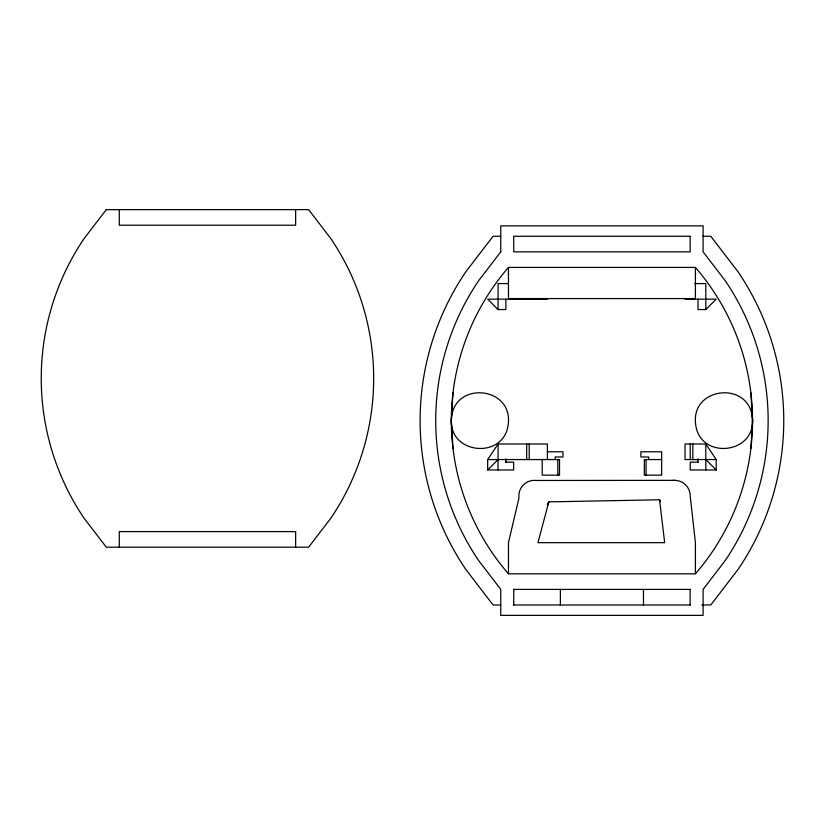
<?xml version="1.0" encoding="UTF-8"?>
<svg xmlns="http://www.w3.org/2000/svg" width="825" height="825" viewBox="0 0 825 825"><rect width="100%" height="100%" fill="white"/><g stroke="black" fill="none" stroke-linecap="round" stroke-linejoin="round"><path stroke-width="1.24" d="M750.884 448.398L752.534 420.626L750.884 392.844M452.987 392.844L451.327 420.626L452.987 448.398M451.502 417.708C454.833 380.892 512.253 386.595 508.324 423.349C505.23 460.082 447.882 454.936 451.471 418.234M752.256 421.42L752.534 420.626M505.859 462.165L513.645 462.165L513.645 469.961L487.678 469.961L487.678 459.566L498.063 443.994L547.408 443.994L547.408 459.566M487.678 469.961L498.063 459.566M698.002 299.166L698.002 309.55L705.798 309.55L716.183 299.166L685.028 299.166M500.816 236.259L493.082 236.259L465.671 272.002A265.207 265.207 0 0 0 465.671 569.24L493.082 604.983L500.816 604.983M703.055 236.259L710.779 236.259L738.2 272.002A265.207 265.207 0 0 1 738.2 569.24L710.779 604.983L701.889 604.983M508.458 267.424L695.413 267.424L695.413 298.578L508.458 298.578L508.458 267.424A233.991 233.991 0 0 0 508.458 573.818L695.413 573.829A233.991 233.991 0 0 0 695.413 267.424M508.375 283.583L498.063 283.583L498.063 309.55L505.859 309.55L505.859 299.166M694.671 283.583L705.798 283.583L705.798 309.55M547.408 299.166L487.678 299.166L498.063 309.55M716.183 459.566L705.798 443.994L685.028 443.994L685.028 459.566L716.183 459.566L716.183 469.961L690.216 469.961L690.216 462.165L698.002 462.165M547.099 451.78L562.98 451.78L562.98 456.978L555.194 456.978L555.194 459.566M487.678 459.566L559.525 459.566L559.525 475.148L542.211 475.148L542.211 459.164M661.65 459.566L644.346 459.566L644.346 475.148L661.65 475.148L661.65 451.78L640.881 451.78L640.881 456.978L648.667 456.978L648.667 459.566M674.819 480.346L536.425 480.47A15.582 15.582 0 0 0 518.977 497.98L508.458 542.664L508.458 573.829M513.449 589.401L690.412 589.401M513.397 604.983L690.463 604.983M705.798 459.566L716.183 469.961M705.798 443.994L705.798 469.961M698.002 458.824L698.002 462.536M695.413 573.829L695.413 542.664L690.216 496.114A15.582 15.582 0 0 0 672.788 480.449M692.814 443.994L692.814 459.566M690.216 443.994L690.216 459.566M690.113 589.401L690.113 604.983M646.078 459.566L646.078 475.148M643.479 589.401L643.479 604.983M560.381 589.401L560.381 604.983M557.793 459.566L557.793 475.148M529.227 443.994L529.227 459.566M526.68 443.994L526.68 459.566M513.748 589.401L513.748 604.983M505.859 458.824L505.859 462.536M498.063 443.994L498.063 469.961M295.639 209.632L295.639 225.215L119.285 225.215L119.285 209.632M295.639 547.192L295.639 531.609L119.285 531.609L119.285 547.192M752.359 417.625C756.68 454.565 698.868 460.494 695.547 423.462C691.474 386.708 748.904 380.799 752.359 417.625M548.821 501.868L537.962 542.675L664.682 542.675L659.546 499.785L548.821 501.868A15.582 15.582 0 0 1 547.387 504.56A15.582 15.582 0 0 0 548.821 501.868M106.301 209.632L84.119 238.538A249.593 249.593 0 0 0 84.119 518.286L106.301 547.192L308.622 547.192L330.794 518.286A249.593 249.593 0 0 0 330.794 238.538L308.622 209.632L106.301 209.632M500.765 251.842L478.593 280.748A249.593 249.593 0 0 0 478.593 560.495L500.765 589.401L500.765 615.368L703.096 615.368L703.096 589.401L725.268 560.495A249.593 249.593 0 0 0 725.268 280.748L703.096 251.842L703.096 225.875L500.765 225.875L500.765 251.842M690.164 236.259L513.697 236.259L513.748 251.842L690.205 251.842L690.113 236.259M659.546 499.775A15.582 15.582 0 0 0 660.175 501.713A15.582 15.582 0 0 1 659.546 499.785"/></g></svg>
